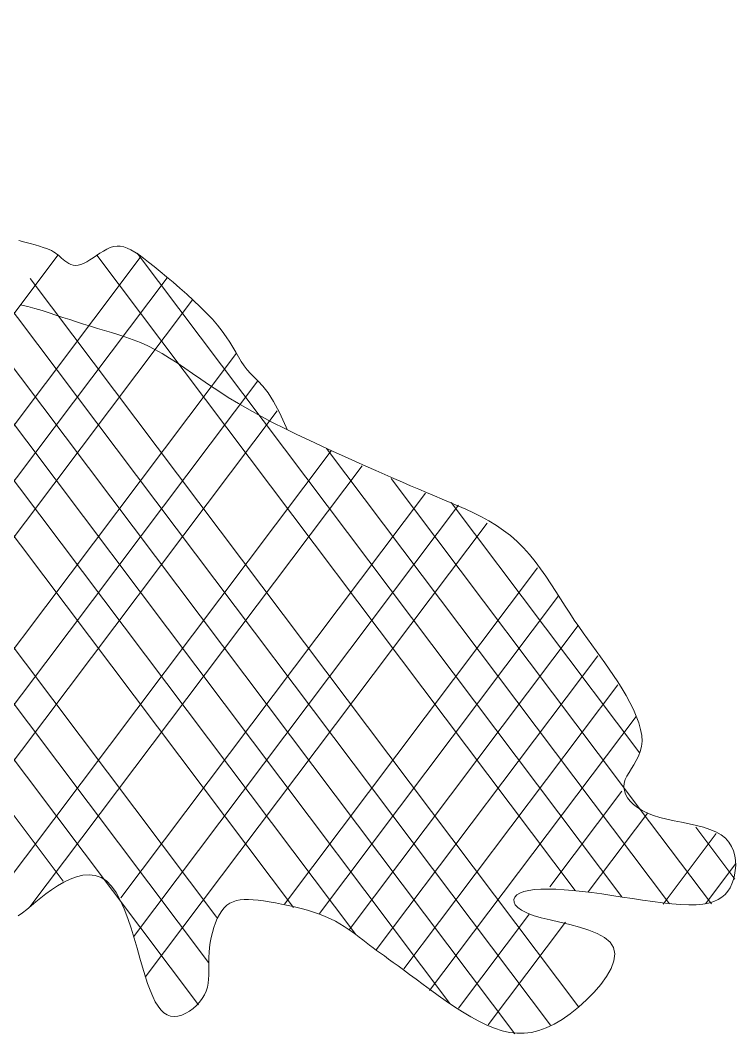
# Model space of a CAD drawing. Header units: metres. Extents: x -2401 to 2401, y 1 to 4503.
# Drawn here: x 700 to 2401, y 2076 to 4484 of the extents above; entities that cross this region are included whole.
import ezdxf

# ---------------------------------------------------------------- set-up
doc = ezdxf.new("R2010")
doc.units = ezdxf.units.M
doc.layers.add('A-DETL-GENF', color=92, linetype='Continuous', lineweight=18)

# ---------------------------------------------------------------- blocks, each defined once
blk = doc.blocks.new('90 boom_aanzicht - 1_ Boom_Schaduw-3645209-00_0 Basismaterialen')
at = {"layer": 'A-DETL-GENF', "lineweight": 13}
for p, q in [((1349.7, 2375.9), (-238.2, 4483.2)), ((1497.7, 2312.2), (-138.4, 4483.4)), ((1721.2, 2148.4), (-38.5, 4483.5)), ((1167.3, 2352.6), (-377.1, 4402.1)), ((1875.5, 2076.3), (143.8, 4374.4)), ((1960.5, 2096.3), (248.6, 4368)), ((1147.9, 2245.7), (-429, 4338.2)), ((802.5, 2438.6), (-579.7, 4272.9)), ((1123.7, 2145.1), (-479.8, 4273)), ((-245.8, 2551.5), (789.4, 3925.2)), ((2019.3, 2416.3), (881.9, 3925.7)), ((2130.4, 2401.5), (978.5, 3930.2)), ((209.8, 2890.7), (987.9, 3923.3)), ((264.4, 2830.5), (1049.3, 3872)), ((2028.2, 2139.1), (723.9, 3870)), ((343.7, 2803), (1109.4, 3819.2)), ((320.5, 2506.8), (1214.2, 3692.8)), ((376.2, 2448), (1264.8, 3627.2)), ((447.6, 2410.1), (1311.2, 3556.1)), ((602.3, 2349.9), (1439.6, 3461)), ((2243.1, 2384.7), (1428.1, 3466.3)), ((723.2, 2377.7), (1512.5, 3425.1)), ((2129.5, 2668.2), (1581.9, 3394.9)), ((939.7, 2399.5), (1663.7, 3360.3)), ((969.8, 2306.8), (1742, 3331.5)), ((2173.2, 2743), (1724.8, 3337.9)), ((997.5, 2210.8), (1809.9, 3289)), ((1328.1, 2384.2), (1929.9, 3182.8)), ((1411.1, 2361.6), (1979.9, 3116.4)), ((1481.9, 2322.9), (2026.5, 3045.6)), ((1546.2, 2275.4), (2072.8, 2974.2)), ((1612, 2230.1), (2120.5, 2904.9)), ((1673.3, 2178.8), (2163.8, 2829.6)), ((1958.8, 2424.9), (2130.3, 2652.5)), ((2171.6, 2612.3), (2129.5, 2668.2)), ((2050, 2413.3), (2191.5, 2601)), ((2343.2, 2384.6), (2171.6, 2612.3)), ((2228, 2384), (2354.4, 2551.7)), ((2398.8, 2443.5), (2305.6, 2567.3)), ((2328.6, 2384.8), (2400.8, 2480.6)), ((1742.1, 2137.4), (1910.6, 2361)), ((1812.3, 2097.8), (1995.9, 2341.4))]:
    blk.add_line(p, q, dxfattribs=at)
at = {"layer": 'A-DETL-GENF'}
for p, q in [((696.9, 3960.3), (710.9, 3956.6)), ((710.9, 3956.6), (724.1, 3953.2)), ((724.1, 3953.2), (735.9, 3950)), ((735.9, 3950), (746.2, 3947.1)), ((746.2, 3947.1), (755, 3944.2)), ((755, 3944.2), (762.5, 3941.5)), ((762.5, 3941.5), (768.9, 3938.9)), ((768.9, 3938.9), (774.5, 3936.3)), ((774.5, 3936.3), (779.2, 3933.7)), ((779.2, 3933.7), (783.5, 3931)), ((783.5, 3931), (787.3, 3928.2)), ((787.3, 3928.2), (791, 3925.2)), ((791, 3925.2), (794.6, 3922.1)), ((873.5, 3919.6), (881.5, 3925)), ((881.5, 3925), (889.6, 3930.3)), ((889.6, 3930.3), (897.8, 3935.4)), ((897.8, 3935.4), (906, 3939.8)), ((906, 3939.8), (914.2, 3943.5)), ((914.2, 3943.5), (922.2, 3946)), ((922.2, 3946), (930.2, 3947.1)), ((930.2, 3947.1), (938.1, 3946.9)), ((938.1, 3946.9), (946.1, 3945.3)), ((946.1, 3945.3), (954.4, 3942.4)), ((954.4, 3942.4), (963.2, 3938.2)), ((963.2, 3938.2), (972.5, 3932.8)), ((972.5, 3932.8), (982.5, 3926)), ((982.5, 3926), (993.3, 3918.1)), ((794.6, 3922.1), (798.4, 3918.7)), ((798.4, 3918.7), (802.3, 3915.2)), ((802.3, 3915.2), (806.5, 3911.8)), ((806.5, 3911.8), (810.9, 3908.7)), ((810.9, 3908.7), (815.6, 3905.9)), ((815.6, 3905.9), (820.6, 3903.7)), ((820.6, 3903.7), (825.9, 3902.1)), ((825.9, 3902.1), (831.6, 3901.4)), ((831.6, 3901.4), (837.6, 3901.8)), ((837.6, 3901.8), (844.1, 3903.3)), ((844.1, 3903.3), (850.9, 3906.1)), ((850.9, 3906.1), (858.2, 3909.9)), ((858.2, 3909.9), (865.7, 3914.5)), ((865.7, 3914.5), (873.5, 3919.6)), ((993.3, 3918.1), (1005.2, 3908.9)), ((1005.2, 3908.9), (1018.2, 3898.5)), ((1018.2, 3898.5), (1032.4, 3887)), ((1032.4, 3887), (1047.6, 3874.5)), ((1047.6, 3874.5), (1063.5, 3861.2)), ((1063.5, 3861.2), (1079.8, 3847.2)), ((1079.8, 3847.2), (1096.2, 3832.7)), ((1096.2, 3832.7), (1112.4, 3817.9)), ((700.3, 3807.6), (717.9, 3803.5)), ((717.9, 3803.5), (735.1, 3798.9)), ((1112.4, 3817.9), (1128.1, 3803)), ((735.1, 3798.9), (752, 3794)), ((752, 3794), (768.6, 3788.8)), ((768.6, 3788.8), (785.1, 3783.4)), ((785.1, 3783.4), (801.4, 3777.9)), ((1128.1, 3803), (1143.1, 3788.1)), ((1143.1, 3788.1), (1156.9, 3773.4)), ((801.4, 3777.9), (817.7, 3772.4)), ((817.7, 3772.4), (834, 3767)), ((834, 3767), (850.4, 3761.7)), ((850.4, 3761.7), (866.9, 3756.7)), ((866.9, 3756.7), (883.6, 3751.8)), ((1156.9, 3773.4), (1169.4, 3759)), ((1169.4, 3759), (1180.3, 3745.1)), ((883.6, 3751.8), (900.4, 3746.9)), ((900.4, 3746.9), (917.3, 3741.9)), ((917.3, 3741.9), (934.4, 3736.6)), ((934.4, 3736.6), (951.5, 3731)), ((1180.3, 3745.1), (1189.7, 3731.8)), ((1189.7, 3731.8), (1198.1, 3719)), ((951.5, 3731), (968.6, 3724.7)), ((968.6, 3724.7), (985.9, 3717.8)), ((985.9, 3717.8), (1003.1, 3710.1)), ((1003.1, 3710.1), (1020.4, 3701.5)), ((1198.1, 3719), (1205.5, 3706.8)), ((1020.4, 3701.5), (1037.7, 3691.8)), ((1037.7, 3691.8), (1055.1, 3681.1)), ((1205.5, 3706.8), (1212.4, 3695)), ((1212.4, 3695), (1218.9, 3683.8)), ((1218.9, 3683.8), (1225.4, 3673.2)), ((1055.1, 3681.1), (1072.9, 3669.6)), ((1072.9, 3669.6), (1091.1, 3657.3)), ((1225.4, 3673.2), (1232.1, 3663)), ((1232.1, 3663), (1239.3, 3653.4)), ((1091.1, 3657.3), (1110, 3644.3)), ((1110, 3644.3), (1129.6, 3630.7)), ((1239.3, 3653.4), (1247.2, 3644.4)), ((1247.2, 3644.4), (1256.1, 3635.6)), ((1256.1, 3635.6), (1266.1, 3626)), ((1129.6, 3630.7), (1150.2, 3616.7)), ((1150.2, 3616.7), (1171.9, 3602.3)), ((1266.1, 3626), (1277.1, 3614.1)), ((1277.1, 3614.1), (1289.2, 3598.7)), ((1171.9, 3602.3), (1194.8, 3587.7)), ((1194.8, 3587.7), (1219.2, 3572.9)), ((1289.2, 3598.7), (1302.4, 3578.3)), ((1219.2, 3572.9), (1245, 3558.1)), ((1302.4, 3578.3), (1316.7, 3551.5)), ((1245, 3558.1), (1272.1, 3543.3)), ((1272.1, 3543.3), (1300.1, 3528.5)), ((1316.7, 3551.5), (1332.2, 3516.9)), ((1300.1, 3528.5), (1328.8, 3514)), ((1332.2, 3516.9), (1334.4, 3511.3)), ((1328.8, 3514), (1357.8, 3499.8)), ((1357.8, 3499.8), (1386.8, 3485.9)), ((1386.8, 3485.9), (1415.6, 3472.4)), ((1415.6, 3472.4), (1443.8, 3459.4)), ((1443.8, 3459.4), (1471, 3447.1)), ((1471, 3447.1), (1497.1, 3435.4)), ((1497.1, 3435.4), (1521.7, 3424.4)), ((1521.7, 3424.4), (1545, 3414.1)), ((1545, 3414.1), (1567.1, 3404.4)), ((1567.1, 3404.4), (1588.3, 3395.2)), ((1588.3, 3395.2), (1608.5, 3386.5)), ((1608.5, 3386.5), (1628.1, 3378.1)), ((1628.1, 3378.1), (1647.2, 3370)), ((1647.2, 3370), (1665.9, 3362)), ((1665.9, 3362), (1684.5, 3354.2)), ((1684.5, 3354.2), (1703.1, 3346.4)), ((1703.1, 3346.4), (1721.8, 3338.5)), ((1721.8, 3338.5), (1740.5, 3330.5)), ((1740.5, 3330.5), (1759.2, 3322.1)), ((1759.2, 3322.1), (1777.8, 3313.4)), ((1777.8, 3313.4), (1796.2, 3304.1)), ((1796.2, 3304.1), (1814.2, 3294.2)), ((1814.2, 3294.2), (1831.8, 3283.5)), ((1831.8, 3283.5), (1848.9, 3271.9)), ((1848.9, 3271.9), (1865.4, 3259.4)), ((1865.4, 3259.4), (1881.2, 3245.7)), ((1881.2, 3245.7), (1896.2, 3230.8)), ((1896.2, 3230.8), (1910.4, 3214.9)), ((1910.4, 3214.9), (1924, 3198.1)), ((1924, 3198.1), (1937, 3180.8)), ((1937, 3180.8), (1949.4, 3163)), ((1949.4, 3163), (1961.4, 3145)), ((1961.4, 3145), (1973, 3126.9)), ((1973, 3126.9), (1984.3, 3109.1)), ((1984.3, 3109.1), (1995.3, 3091.7)), ((1995.3, 3091.7), (2006.2, 3074.9)), ((2006.2, 3074.9), (2016.9, 3058.8)), ((2016.9, 3058.8), (2027.6, 3043.4)), ((2027.6, 3043.4), (2038.1, 3028.5)), ((2038.1, 3028.5), (2048.6, 3014)), ((2048.6, 3014), (2059, 2999.8)), ((2059, 2999.8), (2069.4, 2985.7)), ((2069.4, 2985.7), (2079.7, 2971.5)), ((2079.7, 2971.5), (2090, 2957.2)), ((2090, 2957.2), (2100.3, 2942.5)), ((2100.3, 2942.5), (2110.5, 2927.4)), ((2110.5, 2927.4), (2120.8, 2911.8)), ((2120.8, 2911.8), (2130.8, 2895.7)), ((2130.8, 2895.7), (2140.4, 2879.4)), ((2140.4, 2879.4), (2149.3, 2862.9)), ((2149.3, 2862.9), (2157.4, 2846.5)), ((2157.4, 2846.5), (2164.5, 2830.3)), ((2164.5, 2830.3), (2170.3, 2814.5)), ((2170.3, 2814.5), (2174.6, 2799.3)), ((2174.6, 2799.3), (2177.3, 2784.7)), ((2178, 2771), (2176.7, 2758.3)), ((2177.3, 2784.7), (2178, 2771)), ((2173.8, 2746.5), (2169.5, 2735.5)), ((2176.7, 2758.3), (2173.8, 2746.5)), ((2164.3, 2725.1), (2158.5, 2715.4)), ((2169.5, 2735.5), (2164.3, 2725.1)), ((2147.1, 2697.1), (2142.1, 2688.4)), ((2152.7, 2706.1), (2147.1, 2697.1)), ((2158.5, 2715.4), (2152.7, 2706.1)), ((2138.2, 2679.8), (2135.7, 2671.2)), ((2142.1, 2688.4), (2138.2, 2679.8)), ((2135.7, 2671.2), (2135, 2662.6)), ((2135, 2662.6), (2136.1, 2653.9)), ((2136.1, 2653.9), (2139, 2645.3)), ((2139, 2645.3), (2143.5, 2636.8)), ((2143.5, 2636.8), (2149.8, 2628.6)), ((2149.8, 2628.6), (2157.7, 2620.8)), ((2157.7, 2620.8), (2167.2, 2613.4)), ((2167.2, 2613.4), (2178.3, 2606.6)), ((2178.3, 2606.6), (2190.9, 2600.3)), ((2190.9, 2600.3), (2205, 2594.8)), ((2205, 2594.8), (2220.5, 2590.1)), ((2220.5, 2590.1), (2237.1, 2585.9)), ((2237.1, 2585.9), (2254.4, 2582.1)), ((2254.4, 2582.1), (2272.1, 2578.5)), ((2272.1, 2578.5), (2289.9, 2574.9)), ((2289.9, 2574.9), (2307.2, 2571.1)), ((2307.2, 2571.1), (2323.9, 2566.7)), ((2323.9, 2566.7), (2339.5, 2561.8)), ((2339.5, 2561.8), (2353.6, 2555.9)), ((2353.6, 2555.9), (2366, 2549)), ((2366, 2549), (2376.3, 2540.8)), ((2376.3, 2540.8), (2384.5, 2531.5)), ((2384.5, 2531.5), (2390.9, 2521.4)), ((2390.9, 2521.4), (2395.6, 2510.6)), ((2395.6, 2510.6), (2398.7, 2499.2)), ((2398.7, 2499.2), (2400.3, 2487.6)), ((2400.3, 2487.6), (2400.6, 2475.9)), ((2399.8, 2464.4), (2397.9, 2453.1)), ((2400.6, 2475.9), (2399.8, 2464.4)), ((803.6, 2436), (788.9, 2427.6)), ((818.7, 2443.3), (803.6, 2436)), ((834, 2448.9), (818.7, 2443.3)), ((849.1, 2452.6), (834, 2448.9)), ((864.1, 2453.9), (849.1, 2452.6)), ((878.5, 2452.3), (864.1, 2453.9)), ((892.3, 2447.6), (878.5, 2452.3)), ((905.2, 2439.3), (892.3, 2447.6)), ((917.1, 2427.1), (905.2, 2439.3)), ((2391.7, 2432.4), (2387.4, 2423.2)), ((2395.2, 2442.4), (2391.7, 2432.4)), ((2397.9, 2453.1), (2395.2, 2442.4)), ((761.3, 2408.7), (748.8, 2399)), ((774.7, 2418.4), (761.3, 2408.7)), ((788.9, 2427.6), (774.7, 2418.4)), ((928, 2411.6), (917.1, 2427.1)), ((938, 2393.2), (928, 2411.6)), ((1887.9, 2410.4), (1880.7, 2405.9)), ((1897.4, 2414.1), (1887.9, 2410.4)), ((1908.9, 2416.9), (1897.4, 2414.1)), ((1922.4, 2418.7), (1908.9, 2416.9)), ((1937.7, 2419.7), (1922.4, 2418.7)), ((1954.7, 2419.9), (1937.7, 2419.7)), ((1973.1, 2419.4), (1954.7, 2419.9)), ((1992.9, 2418.3), (1973.1, 2419.4)), ((2013.8, 2416.5), (1992.9, 2418.3)), ((2035.8, 2414.2), (2013.8, 2416.5)), ((2058.6, 2411.4), (2035.8, 2414.2)), ((2082.2, 2408.3), (2058.6, 2411.4)), ((2106.3, 2404.7), (2082.2, 2408.3)), ((2382.1, 2414.8), (2375.6, 2407.2)), ((2387.4, 2423.2), (2382.1, 2414.8)), ((737.2, 2389.5), (726.1, 2380.4)), ((748.8, 2399), (737.2, 2389.5)), ((947.2, 2372.6), (938, 2393.2)), ((1198.4, 2386.4), (1191.4, 2381.5)), ((1206, 2390), (1198.4, 2386.4)), ((1214.2, 2392.7), (1206, 2390)), ((1223, 2394.3), (1214.2, 2392.7)), ((1232.5, 2395.1), (1223, 2394.3)), ((1242.8, 2395.2), (1232.5, 2395.1)), ((1253.9, 2394.5), (1242.8, 2395.2)), ((1265.8, 2393.3), (1253.9, 2394.5)), ((1278.5, 2391.6), (1265.8, 2393.3)), ((1292.2, 2389.6), (1278.5, 2391.6)), ((1306.6, 2387.1), (1292.2, 2389.6)), ((1321.5, 2384.3), (1306.6, 2387.1)), ((1336.7, 2381.1), (1321.5, 2384.3)), ((1875.9, 2400.7), (1873.5, 2394.9)), ((1873.5, 2394.9), (1873.8, 2388.8)), ((1873.8, 2388.8), (1876.9, 2382.5)), ((1880.7, 2405.9), (1875.9, 2400.7)), ((2130.8, 2401), (2106.3, 2404.7)), ((2155.2, 2397.3), (2130.8, 2401)), ((2179.5, 2393.6), (2155.2, 2397.3)), ((2203.4, 2390.2), (2179.5, 2393.6)), ((2226.5, 2387.2), (2203.4, 2390.2)), ((2248.6, 2384.9), (2226.5, 2387.2)), ((2269.5, 2383.2), (2248.6, 2384.9)), ((2288.9, 2382.4), (2269.5, 2383.2)), ((2322.4, 2384), (2306.6, 2382.6)), ((2336.3, 2386.6), (2322.4, 2384)), ((2348.4, 2390.2), (2336.3, 2386.6)), ((2358.9, 2394.9), (2348.4, 2390.2)), ((2368, 2400.6), (2358.9, 2394.9)), ((2375.6, 2407.2), (2368, 2400.6)), ((705.4, 2363.8), (695.5, 2356.7)), ((715.6, 2371.7), (705.4, 2363.8)), ((726.1, 2380.4), (715.6, 2371.7)), ((955.7, 2350.3), (947.2, 2372.6)), ((1173.6, 2359.5), (1168.6, 2349.9)), ((1179, 2368.1), (1173.6, 2359.5)), ((1185, 2375.5), (1179, 2368.1)), ((1191.4, 2381.5), (1185, 2375.5)), ((1352.2, 2377.6), (1336.7, 2381.1)), ((1367.6, 2373.7), (1352.2, 2377.6)), ((1382.8, 2369.5), (1367.6, 2373.7)), ((1397.5, 2364.9), (1382.8, 2369.5)), ((1411.7, 2360), (1397.5, 2364.9)), ((1425.1, 2354.8), (1411.7, 2360)), ((1876.9, 2382.5), (1882.9, 2376)), ((1882.9, 2376), (1891.9, 2369.6)), ((1891.9, 2369.6), (1904.1, 2363.3)), ((1904.1, 2363.3), (1919.6, 2357.4)), ((2306.6, 2382.6), (2288.9, 2382.4)), ((963.6, 2326.9), (955.7, 2350.3)), ((1164.2, 2339.5), (1160.2, 2328.5)), ((1168.6, 2349.9), (1164.2, 2339.5)), ((1437.6, 2349.2), (1425.1, 2354.8)), ((1449.2, 2343.4), (1437.6, 2349.2)), ((1460.1, 2337.4), (1449.2, 2343.4)), ((1470.2, 2331.1), (1460.1, 2337.4)), ((1919.6, 2357.4), (1938.3, 2352)), ((1938.3, 2352), (1959.6, 2346.7)), ((1959.6, 2346.7), (1982.5, 2341.4)), ((1982.5, 2341.4), (2006.1, 2335.8)), ((2006.1, 2335.8), (2029.4, 2329.7)), ((970.9, 2303.1), (963.6, 2326.9)), ((1156.9, 2316.9), (1154.1, 2305.1)), ((1160.2, 2328.5), (1156.9, 2316.9)), ((1479.8, 2324.8), (1470.2, 2331.1)), ((1488.9, 2318.3), (1479.8, 2324.8)), ((1497.6, 2311.9), (1488.9, 2318.3)), ((1506, 2305.4), (1497.6, 2311.9)), ((2029.4, 2329.7), (2051.6, 2322.6)), ((2051.6, 2322.6), (2071.7, 2314.5)), ((2071.7, 2314.5), (2088.8, 2305.1)), ((977.8, 2279.3), (970.9, 2303.1)), ((1151.8, 2293.1), (1150.1, 2281.1)), ((1154.1, 2305.1), (1151.8, 2293.1)), ((1514.2, 2299), (1506, 2305.4)), ((1522.3, 2292.7), (1514.2, 2299)), ((1530.4, 2286.6), (1522.3, 2292.7)), ((2088.8, 2305.1), (2102, 2294)), ((2102, 2294), (2110.4, 2281)), ((984.4, 2256.2), (977.8, 2279.3)), ((1149, 2269.4), (1148.5, 2258)), ((1150.1, 2281.1), (1149, 2269.4)), ((1538.7, 2280.5), (1530.4, 2286.6)), ((1547.2, 2274.3), (1538.7, 2280.5)), ((1556.1, 2267.8), (1547.2, 2274.3)), ((1565.6, 2261.1), (1556.1, 2267.8)), ((2110.4, 2281), (2113.3, 2265.9)), ((2113.3, 2265.9), (2111.1, 2249.2)), ((990.7, 2234.3), (984.4, 2256.2)), ((1148.5, 2258), (1148.3, 2246.9)), ((1148.3, 2246.9), (1148.4, 2236.2)), ((1575.7, 2253.8), (1565.6, 2261.1)), ((1586.7, 2245.9), (1575.7, 2253.8)), ((1598.6, 2237.3), (1586.7, 2245.9)), ((2111.1, 2249.2), (2104.5, 2231.3)), ((996.8, 2214.2), (990.7, 2234.3)), ((1148.3, 2215.7), (1147.8, 2205.8)), ((1148.4, 2225.8), (1148.3, 2215.7)), ((1148.4, 2236.2), (1148.4, 2225.8)), ((1611.5, 2227.7), (1598.6, 2237.3)), ((1625.7, 2217.2), (1611.5, 2227.7)), ((1641.2, 2205.7), (1625.7, 2217.2)), ((2104.5, 2231.3), (2094, 2212.6)), ((1002.9, 2195.9), (996.8, 2214.2)), ((1008.9, 2179.5), (1002.9, 2195.9)), ((1146.8, 2196.2), (1144.9, 2186.8)), ((1147.8, 2205.8), (1146.8, 2196.2)), ((1657.8, 2193.2), (1641.2, 2205.7)), ((1675.4, 2180.2), (1657.8, 2193.2)), ((2080.4, 2193.6), (2064.4, 2174.7)), ((2094, 2212.6), (2080.4, 2193.6)), ((1015, 2165), (1008.9, 2179.5)), ((1138.2, 2168.7), (1133, 2159.9)), ((1142.2, 2177.7), (1138.2, 2168.7)), ((1144.9, 2186.8), (1142.2, 2177.7)), ((1693.8, 2166.9), (1675.4, 2180.2)), ((1712.7, 2153.6), (1693.8, 2166.9)), ((2064.4, 2174.7), (2046.4, 2156.5)), ((1021.3, 2152.4), (1015, 2165)), ((1027.7, 2141.7), (1021.3, 2152.4)), ((1119.2, 2143.5), (1111.1, 2136.3)), ((1126.6, 2151.5), (1119.2, 2143.5)), ((1133, 2159.9), (1126.6, 2151.5)), ((1732.1, 2140.6), (1712.7, 2153.6)), ((2046.4, 2156.5), (2027.3, 2139.4)), ((1034.5, 2132.9), (1027.7, 2141.7)), ((1041.6, 2126.1), (1034.5, 2132.9)), ((1049.2, 2121.2), (1041.6, 2126.1)), ((1057.3, 2118.3), (1049.2, 2121.2)), ((1084.1, 2120.8), (1074.9, 2118.3)), ((1093.4, 2124.8), (1084.1, 2120.8)), ((1102.5, 2130), (1093.4, 2124.8)), ((1111.1, 2136.3), (1102.5, 2130)), ((1751.6, 2128.1), (1732.1, 2140.6)), ((1771, 2116.5), (1751.6, 2128.1)), ((2007.6, 2123.8), (1987.9, 2110.2)), ((2027.3, 2139.4), (2007.6, 2123.8)), ((1065.9, 2117.4), (1057.3, 2118.3)), ((1074.9, 2118.3), (1065.9, 2117.4)), ((1790.3, 2105.9), (1771, 2116.5)), ((1809.2, 2096.8), (1790.3, 2105.9)), ((1827.6, 2089.3), (1809.2, 2096.8)), ((1968.9, 2099.1), (1950.6, 2090.3)), ((1987.9, 2110.2), (1968.9, 2099.1)), ((1845.4, 2083.5), (1827.6, 2089.3)), ((1863, 2079.6), (1845.4, 2083.5)), ((1880.4, 2077.5), (1863, 2079.6)), ((1897.7, 2077.5), (1880.4, 2077.5)), ((1915, 2079.6), (1897.7, 2077.5)), ((1932.6, 2083.8), (1915, 2079.6)), ((1950.6, 2090.3), (1932.6, 2083.8))]:
    blk.add_line(p, q, dxfattribs=at)

msp = doc.modelspace()

# ---------------------------------------------------------------- block references
msp.add_blockref('90 boom_aanzicht - 1_ Boom_Schaduw-3645209-00_0 Basismaterialen', (0, 0))

doc.saveas('drawing.dxf')
